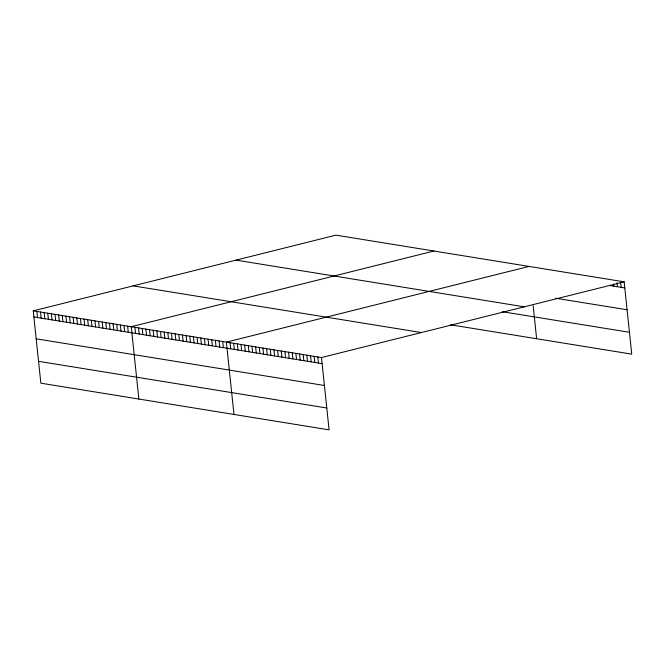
<?xml version="1.0" encoding="UTF-8"?>
<svg xmlns="http://www.w3.org/2000/svg" width="665" height="665" viewBox="0 0 665 665"><rect width="100%" height="100%" fill="white"/><g stroke="black" fill="none" stroke-linecap="round" stroke-linejoin="round"><path stroke-width="1" d="M33.25 310.854L321.486 357.537L329.084 429.856L40.848 383.173L33.25 310.854L335.916 235.144L624.152 281.827L631.75 354.146L450.662 324.819M433.913 251.021L131.254 326.731L138.852 399.042M529.032 266.424L226.366 342.134L233.972 414.445M321.486 357.537L624.152 281.827M610.154 285.568L624.792 287.937M555.749 298.228L627.087 309.782M236.033 260.131L524.269 306.814M502.324 311.71L629.456 332.292M133.125 285.875L421.369 332.55M33.89 316.964L322.126 363.647M36.184 338.809L324.429 385.492M38.553 361.319L326.789 408.002M620.595 282.251L621.135 287.347M617.045 282.683L617.477 286.748M613.604 284.121L613.82 286.158M533.155 305.634L536.63 338.743M317.828 356.947L318.469 363.057M314.171 356.349L314.811 362.458M310.513 355.758L311.154 361.868M306.856 355.168L307.496 361.278M303.198 354.578L303.839 360.679M299.533 353.979L300.181 360.089M295.875 353.389L296.524 359.499M292.218 352.799L292.858 358.909M288.56 352.209L289.2 358.31M284.903 351.61L285.543 357.72M281.245 351.02L281.885 357.13M277.588 350.43L278.228 356.531M273.93 349.832L274.57 355.941M270.273 349.241L270.913 355.351M266.607 348.651L267.255 354.761M262.949 348.061L263.598 354.162M259.292 347.463L259.932 353.572M255.634 346.872L256.274 352.982M251.977 346.282L252.617 352.384M248.319 345.684L248.959 351.793M244.662 345.093L245.302 351.203M241.004 344.503L241.644 350.613M237.347 343.913L237.987 350.014M233.689 343.315L234.329 349.424M230.024 342.724L230.672 348.834M222.709 341.544L223.349 347.645M219.051 340.946L219.691 347.055M215.394 340.355L216.034 346.465M211.736 339.765L212.376 345.867M208.079 339.167L208.719 345.276M204.421 338.576L205.061 344.686M200.764 337.986L201.404 344.096M197.098 337.396L197.746 343.497M193.44 336.798L194.089 342.907M189.783 336.207L190.423 342.317M186.125 335.617L186.765 341.719M182.468 335.019L183.108 341.128M178.81 334.428L179.45 340.538M175.153 333.838L175.793 339.948M171.495 333.248L172.135 339.35M167.838 332.65L168.478 338.759M164.172 332.059L164.82 338.169M160.514 331.469L161.163 337.579M156.857 330.879L157.505 336.98M153.199 330.281L153.839 336.39M149.542 329.69L150.182 335.8M145.884 329.1L146.524 335.202M142.227 328.502L142.867 334.611M138.569 327.912L139.209 334.021M134.912 327.321L135.552 333.431M127.622 326.141L128.262 332.251M123.989 325.551L124.629 331.66M120.365 324.961L121.005 331.07M116.732 324.379L117.373 330.48M113.1 323.788L113.748 329.898M109.476 323.198L110.116 329.308M105.843 322.616L106.483 328.718M102.21 322.026L102.859 328.136M98.586 321.436L99.226 327.546M94.954 320.846L95.594 326.956M91.321 320.264L91.97 326.365M87.697 319.674L88.337 325.784M84.064 319.084L84.704 325.193M80.432 318.502L81.08 324.603M76.808 317.912L77.448 324.021M73.175 317.321L73.815 323.431M69.542 316.731L70.191 322.841M65.918 316.149L66.558 322.251M62.286 315.559L62.926 321.669M58.661 314.969L59.301 321.079M55.029 314.379L55.669 320.488M51.396 313.797L52.036 319.907M47.772 313.207L48.412 319.316M44.139 312.617L44.779 318.726M40.507 312.035L41.155 318.136M36.883 311.444L37.523 317.554"/></g></svg>
